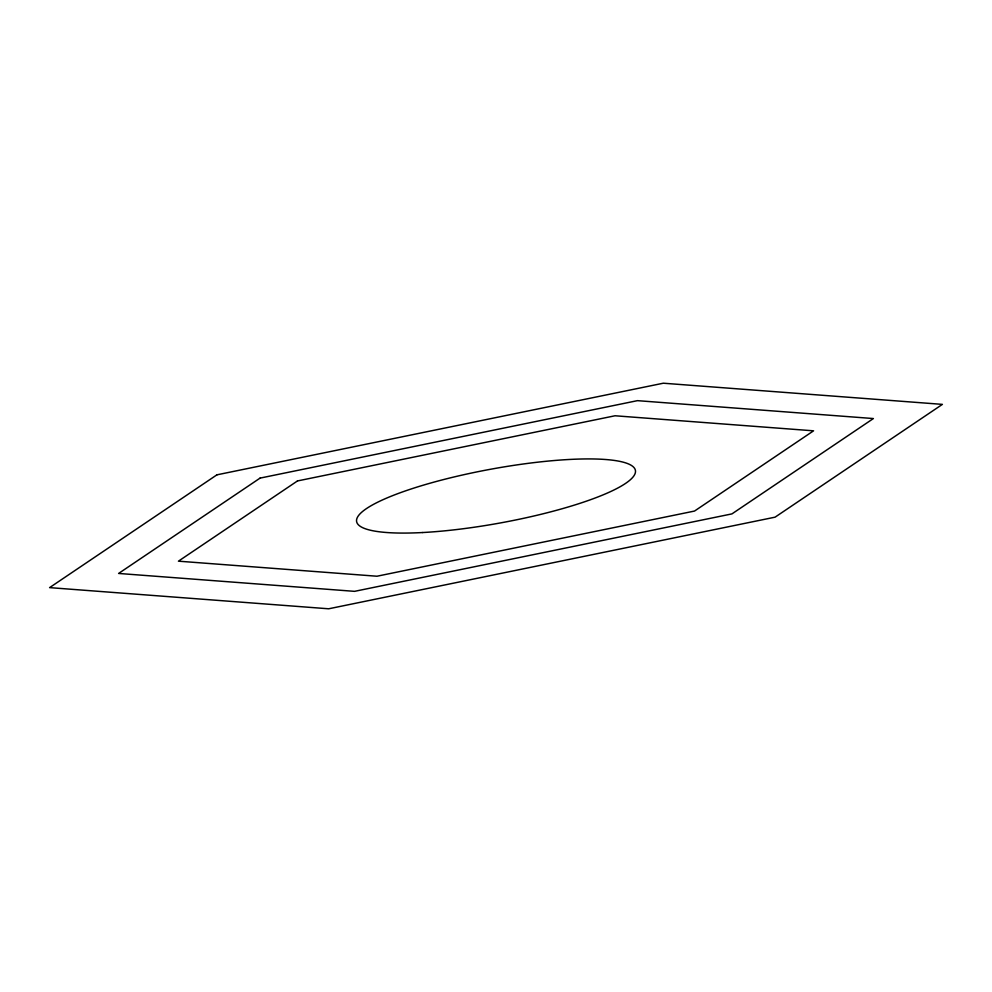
<?xml version="1.0" encoding="UTF-8"?>
<svg xmlns="http://www.w3.org/2000/svg" width="992" height="992" viewBox="0 0 992 992"><rect width="100%" height="100%" fill="white"/><g stroke="black" fill="none" stroke-linecap="round" stroke-linejoin="round"><path stroke-width="1.49" d="M216.926 474.833L49.6 587.624L328.674 608.79L775.074 517.167L942.4 404.376L663.326 383.21L216.926 474.833M260.065 478.107L118.606 573.45L354.541 591.344L731.935 513.893L873.394 418.55L637.459 400.656L260.065 478.107M297.476 480.946L178.436 561.174L376.972 576.228L694.524 511.054L813.564 430.826L615.028 415.772L297.476 480.946M422.691 532.53A141.744 27.292 -10.4 0 0 635.438 472.204A141.744 27.292 -10.4 0 0 429.858 483.265A141.744 27.292 -10.4 0 0 422.691 532.53"/></g></svg>
